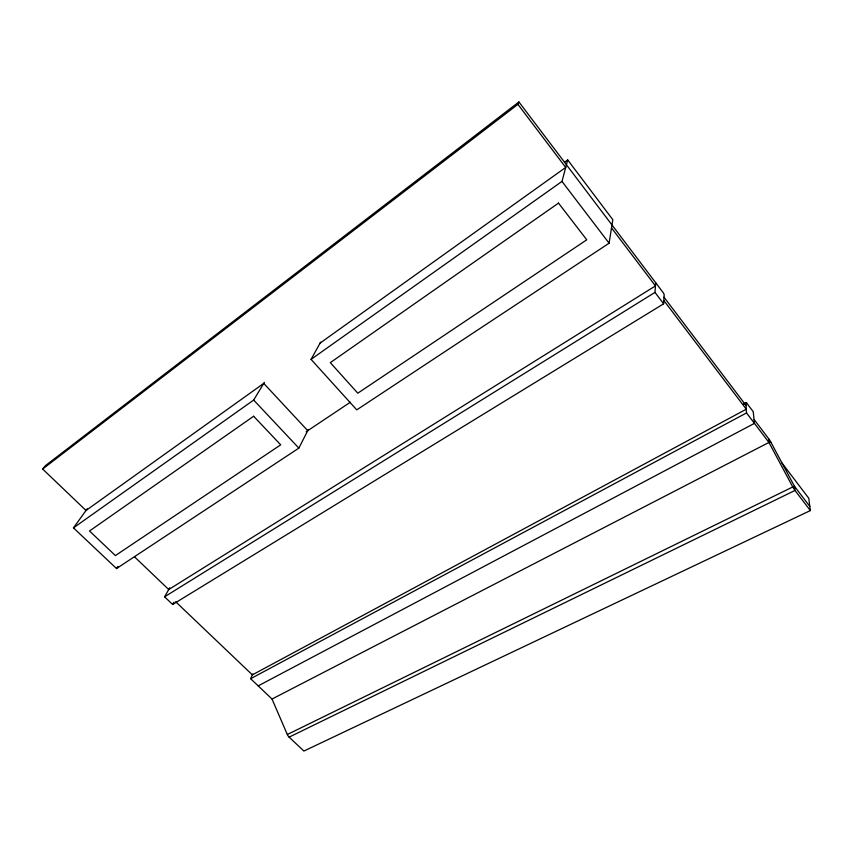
<?xml version="1.0" encoding="UTF-8"?>
<svg xmlns="http://www.w3.org/2000/svg" width="853" height="853" viewBox="0 0 853 853"><rect width="100%" height="100%" fill="white"/><g stroke="black" fill="none" stroke-linecap="round" stroke-linejoin="round"><path stroke-width="1.28" d="M169.768 587.738L164.576 596.812L172.647 604.489L663.634 303.807L664.167 294.562L663.431 292.963L518.912 101.944L45.316 465.749L42.65 469.033L86.014 510.478L263.737 383.392L307.741 430.669M663.634 303.807L654.976 292.398L655.68 282.706M320.621 342.181L311.057 359.369L356.757 409.866L609.106 243.201L612.806 219.69L567.703 159.948L564.462 162.273M311.057 359.369L561.988 181.412L567.703 159.948M42.65 469.033L517.91 104.365L518.912 101.944M782.105 463.179L808.772 498.248L810.35 510.574L303.892 751.056L289.124 737.141A5.608 3.625 66.4 0 1 287.322 734.518L272.022 699.034L250.643 678.7L252.744 673.955M87.241 508.783L73.465 527.868L116.52 568.546L298.859 448.113L308.296 429.592M172.647 604.489L173.916 602.218M73.465 527.868L253.672 400.068L264.366 382.357M116.52 568.546L117.895 566.403M320.131 343.055L565.71 167.444L517.91 104.365M306.152 431.735L350.402 402.189M164.576 596.812L654.976 292.398M743.549 403.874L746.268 402.52L753.242 411.732L754.436 423.365L258.192 685.876M744.285 404.183L746.631 402.915M250.643 678.7L746.514 412.927L745.885 402.605M272.022 699.034L768.937 442.451L770.813 442.099M287.322 734.518L792.768 486.956L794.527 486.37L809.817 506.426M289.124 737.141L794.996 490.454L794.527 486.37L769.779 440.169L754.18 419.612M175.654 601.728L252.349 674.862L746.29 409.205L663.826 300.501M134.657 556.966L168.734 589.54L655.445 285.904L611.505 227.911M253.672 400.068L298.859 448.113M810.35 510.574L794.996 490.454A7.336 1.823 61.2 0 1 792.768 486.956L768.937 442.451L746.514 412.927M561.988 181.412L609.106 243.201M664.018 297.217L746.066 405.527M768.606 438.634L768.937 442.451M253.65 416.243L89.512 530.992L115.4 555.57L280.701 444.839L253.65 416.243M558.523 203.11L330.314 362.642L357.791 393.201L586.768 239.81L558.523 203.11"/></g></svg>
